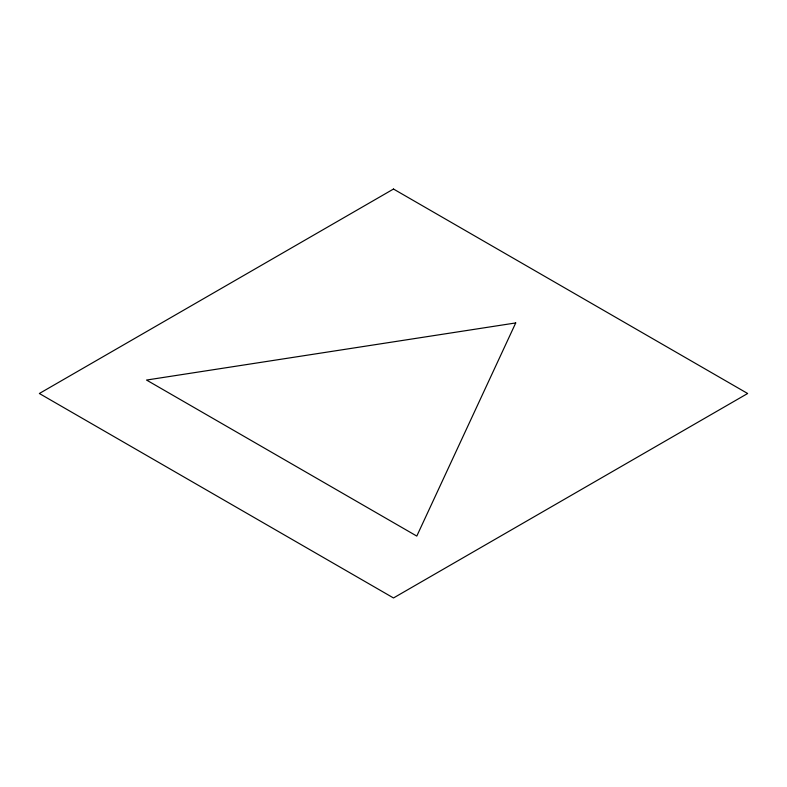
<?xml version="1.0" encoding="UTF-8"?>
<svg xmlns="http://www.w3.org/2000/svg" width="787" height="787" viewBox="0 0 787 787"><rect width="100%" height="100%" fill="white"/><g stroke="black" fill="none" stroke-linecap="round" stroke-linejoin="round"><path stroke-width="1.18" d="M515.721 322.936L416.795 536.085L146.53 380.052L515.721 322.936M393.5 189.037L39.35 393.5L393.5 597.963L747.65 393.5L393.5 189.037"/></g></svg>
